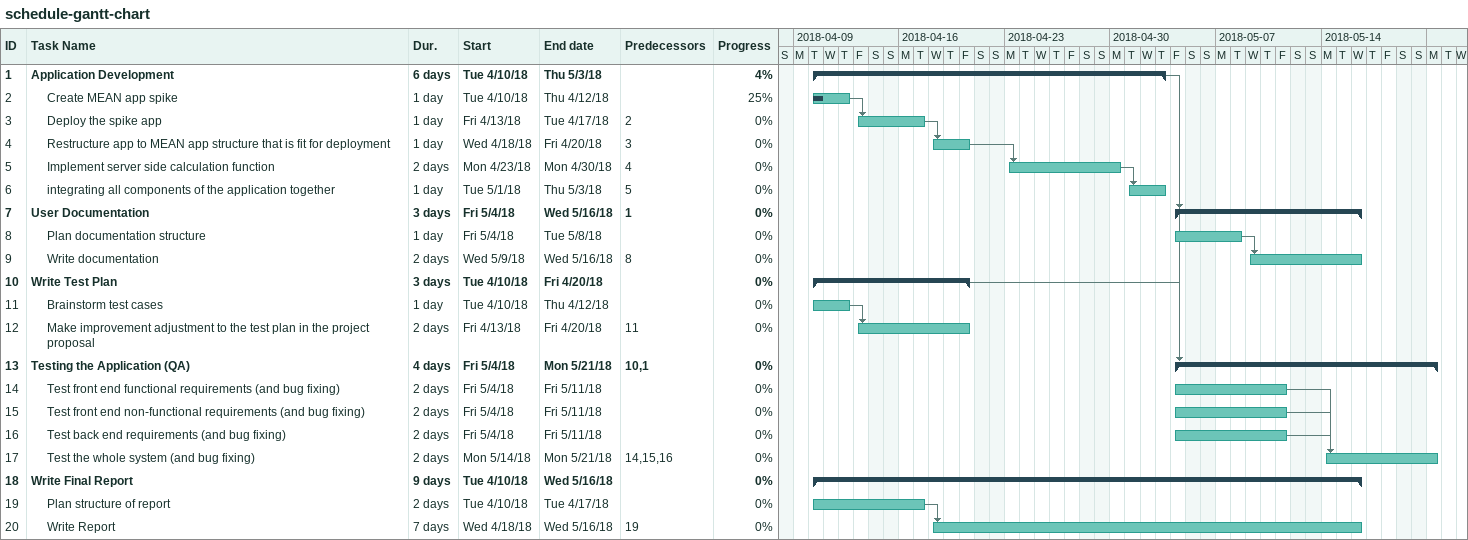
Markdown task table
schedule-gantt-chart

| ID | Level | Task | Duration | Start | Finish | Predecessors | % complete |
|---|---|---|---|---|---|---|---|
| 1 | 1 | **Application Development** | 6d | 2018-04-10 | 2018-05-03 |  | 4 |
| 2 | 2 | Create MEAN app spike | 1d | 2018-04-10 | 2018-04-12 |  | 25 |
| 3 | 2 | Deploy the spike app | 1d | 2018-04-13 | 2018-04-17 | 2 | 0 |
| 4 | 2 | Restructure app to MEAN app structure that is fit for deployment | 1d | 2018-04-18 | 2018-04-20 | 3 | 0 |
| 5 | 2 | Implement server side calculation function | 2d | 2018-04-23 | 2018-04-30 | 4 | 0 |
| 6 | 2 | integrating all components of the application together | 1d | 2018-05-01 | 2018-05-03 | 5 | 0 |
| 7 | 1 | **User Documentation** | 3d | 2018-05-04 | 2018-05-16 | 1 | 0 |
| 8 | 2 | Plan documentation structure | 1d | 2018-05-04 | 2018-05-08 |  | 0 |
| 9 | 2 | Write documentation | 2d | 2018-05-09 | 2018-05-16 | 8 | 0 |
| 10 | 1 | **Write Test Plan** | 3d | 2018-04-10 | 2018-04-20 |  | 0 |
| 11 | 2 | Brainstorm test cases | 1d | 2018-04-10 | 2018-04-12 |  | 0 |
| 12 | 2 | Make improvement adjustment to the test plan in the project proposal | 2d | 2018-04-13 | 2018-04-20 | 11 | 0 |
| 13 | 1 | **Testing the Application (QA)** | 4d | 2018-05-04 | 2018-05-21 | 10, 1 | 0 |
| 14 | 2 | Test front end functional requirements (and bug fixing) | 2d | 2018-05-04 | 2018-05-11 |  | 0 |
| 15 | 2 | Test front end non-functional requirements (and bug fixing) | 2d | 2018-05-04 | 2018-05-11 |  | 0 |
| 16 | 2 | Test back end requirements (and bug fixing) | 2d | 2018-05-04 | 2018-05-11 |  | 0 |
| 17 | 2 | Test the whole system (and bug fixing) | 2d | 2018-05-14 | 2018-05-21 | 14, 15, 16 | 0 |
| 18 | 1 | **Write Final Report** | 9d | 2018-04-10 | 2018-05-16 |  | 0 |
| 19 | 2 | Plan structure of report | 2d | 2018-04-10 | 2018-04-17 |  | 0 |
| 20 | 2 | Write Report | 7d | 2018-04-18 | 2018-05-16 | 19 | 0 |
